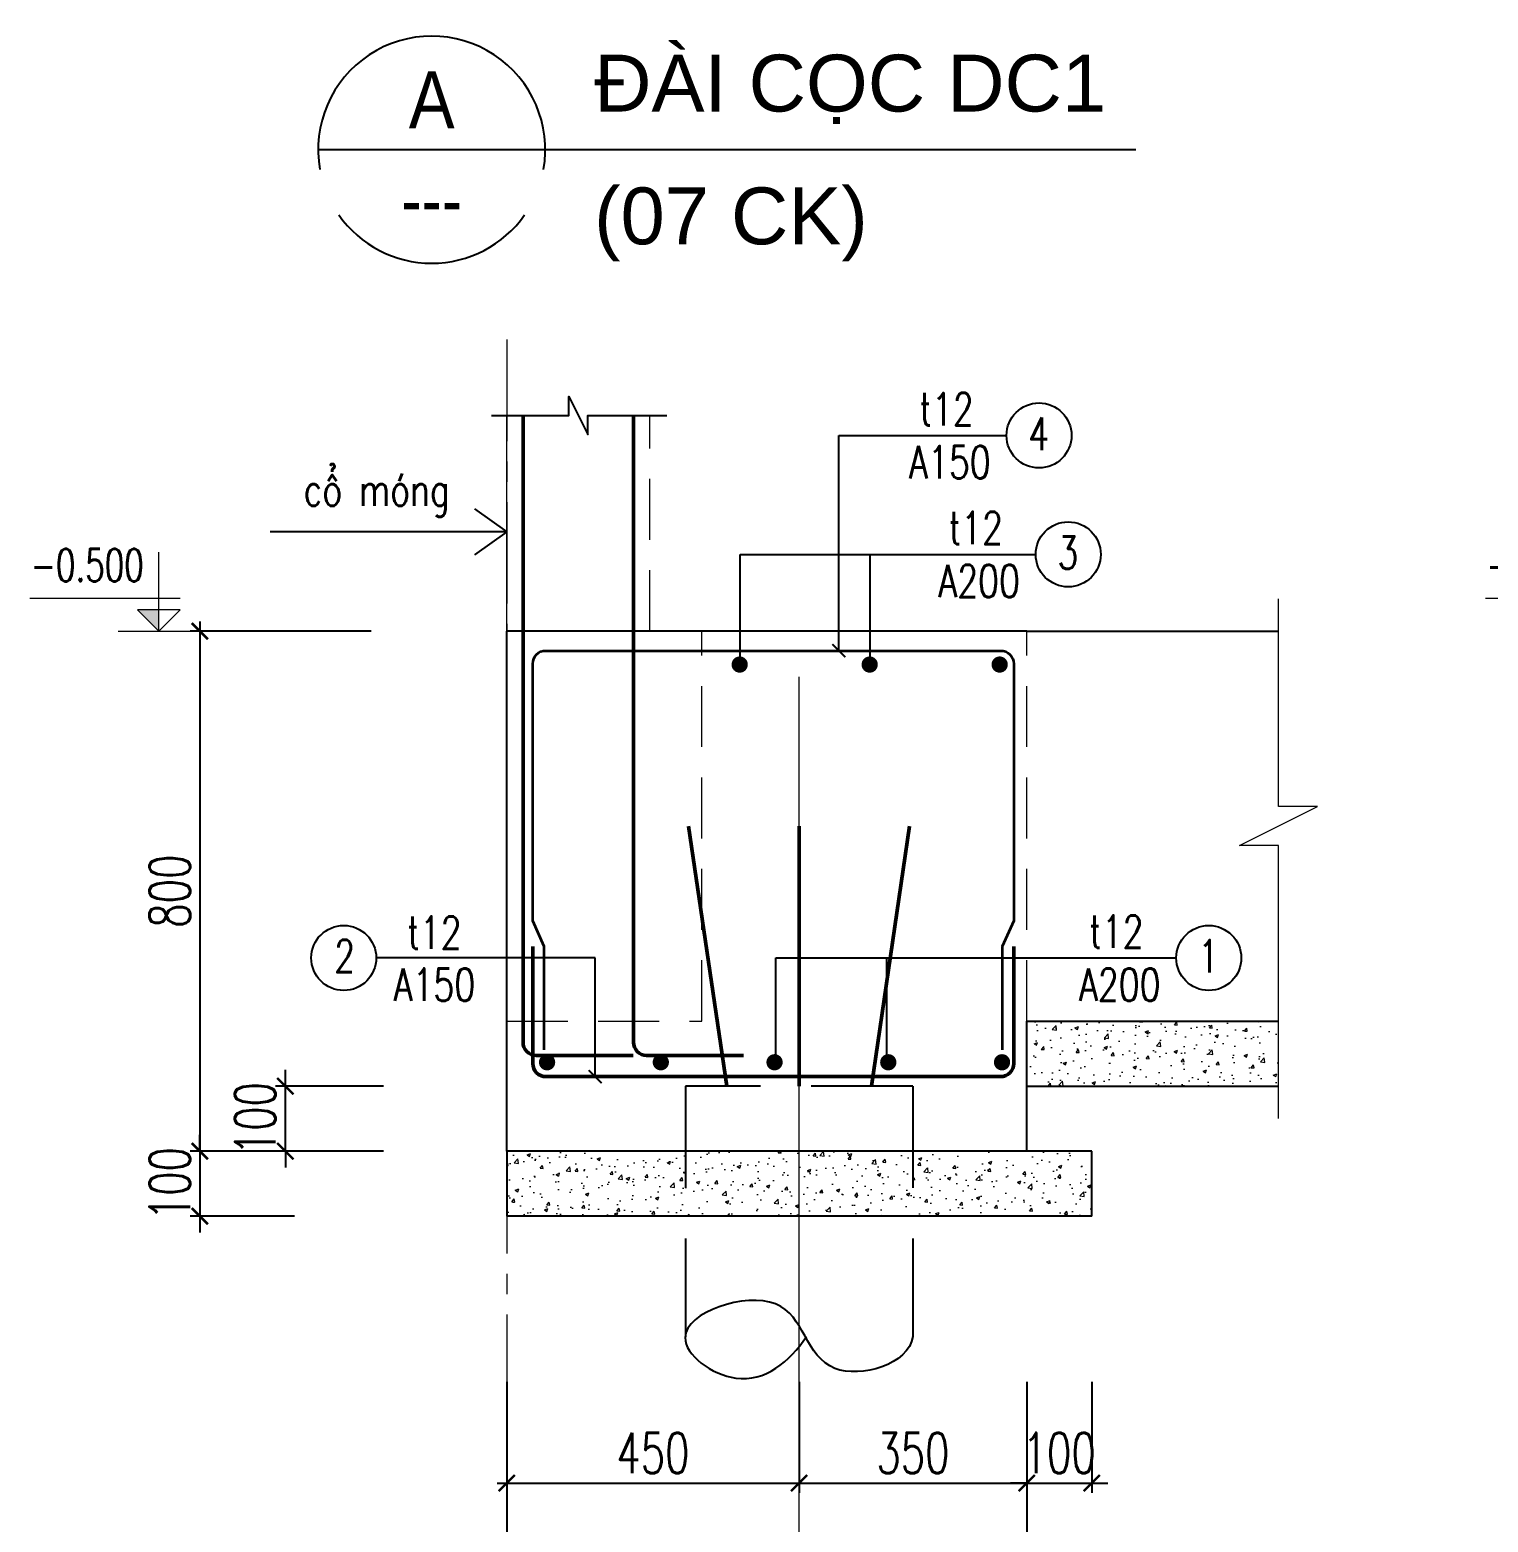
# Model space of a CAD drawing. Header units: millimetres. Extents: x -529861 to -223882, y -171969 to 61504.
# Drawn here: x -433005 to -424030, y 6194 to 15378 of the extents above; entities that cross this region are included whole.
import ezdxf
from ezdxf.enums import TextEntityAlignment as Align

# ---------------------------------------------------------------- set-up
doc = ezdxf.new("R2010")
doc.units = ezdxf.units.MM
doc.header["$LTSCALE"] = 5000
for name, pattern in [('CENTER', [2, 1.25, -0.25, 0.25, -0.25]), ('DASHDOT', [1, 0.5, -0.25, 0, -0.25]), ('HIDDEN', [0.375, 0.25, -0.125]), ('HIDDEN2', [0.1875, 0.125, -0.0625])]:
    doc.linetypes.add(name, pattern=pattern)
doc.layers.get('Defpoints').update_dxf_attribs({"color": 143})
for name, color, linetype, lineweight in [('01- Axis', 5, 'CENTER', 15), ('02- Bhatch', 8, 'Continuous', 9), ('05- Dim', 9, 'Continuous', 25), ('07- Hidden', 8, 'HIDDEN', 15), ('REBAR', 3, 'Continuous', 35), ('S- Rien', 3, 'Continuous', 50), ('S- Text', 7, 'Continuous', 25), ('S-Concrete', 4, 'Continuous', 25), ('S-Dim', 9, 'Continuous', 18), ('S-dims', 8, 'Continuous', 18), ('S-hatch', 8, 'Continuous', 5), ('S-hidden', 9, 'HIDDEN2', 25), ('s-nomal', 32, 'Continuous', 25), ('S-text', 2, 'Continuous', 20), ('S-TEXT35', 3, 'Continuous', 30)]:
    doc.layers.add(name, color=color, linetype=linetype, lineweight=lineweight)
doc.styles.add('.VnArialH', font='')
doc.styles.add('kh-cat-typical$0$General text 1', font='')
doc.styles.add('s-text', font='vnsimli.shx', dxfattribs={"width": 0.7})
doc.styles.add('S-TEXT35', font='', dxfattribs={"width": 0.9})
doc.styles.add('vnsimli', font='vnsimli.shx')
doc.styles.get('.VnArialH').set_extended_font_data('.VnArialH')
doc.styles.get('kh-cat-typical$0$General text 1').set_extended_font_data('.VnAvantH')
doc.styles.get('S-TEXT35').set_extended_font_data('.VnAvantH')
doc.dimstyles.new('1-25s', dxfattribs={"dimtxt": 250, "dimasz": 100, "dimexe": 60, "dimexo": 20, "dimgap": 60, "dimtad": 1, "dimdec": 0, "dimlfac": 0.25, "dimdsep": 46, "dimtxsty": 's-text', "dimblk1": 'ARCHTICK', "dimblk2": 'ARCHTICK', "dimsah": 1, "dimcen": 0, "dimdle": 60, "dimclrd": 256, "dimclre": 256, "dimclrt": 1, "dimadec": 0, "dimazin": 0, "dimtfac": 1, "dimtdec": 0, "dimtix": 1, "dimtmove": 1, "dimatfit": 3, "dimldrblk": 'ARCHTICK', "dimfxl": 60, "dimtolj": 1, "dimarcsym": 0})
doc.dimstyles.new('1-50', dxfattribs={"dimtxt": 200, "dimasz": 80, "dimexe": 100, "dimexo": 10, "dimgap": 60, "dimtad": 1, "dimdec": 0, "dimlfac": 0.5, "dimzin": 0, "dimdsep": 46, "dimtxsty": 's-text', "dimblk1": 'ARCHTICK', "dimblk2": 'ARCHTICK', "dimsah": 1, "dimcen": 100, "dimdle": 100, "dimclrd": 256, "dimclre": 256, "dimclrt": 4, "dimadec": 0, "dimazin": 0, "dimtfac": 0.0001, "dimtdec": 0, "dimtix": 1, "dimtmove": 1, "dimatfit": 3, "dimldrblk": 'ARCHTICK', "dimfxl": 200, "dimtolj": 1, "dimtzin": 0, "dimarcsym": 0})

# ---------------------------------------------------------------- blocks, each defined once
blk = doc.blocks.new('_ArchTick')
at = {"color": 0, "linetype": 'ByBlock', "const_width": 0.15}
blk.add_lwpolyline([(-0.5, -0.5), (0.5, 0.5)], dxfattribs=at)
blk = doc.blocks.new('*D889')
at = {"layer": '05- Dim', "lineweight": -2, "transparency": 16777216}
for p, q in [((-430903.7, 11677.6), (-432018.9, 11677.6)), ((-431958.9, 11737.6), (-431958.9, 8417.6)), ((-430903.7, 8477.6), (-432018.9, 8477.6))]:
    blk.add_line(p, q, dxfattribs=at)
at = {"layer": 'Defpoints', "color": 0, "transparency": 16777216}
for p in [(-430883.7, 11677.6), (-431958.9, 8477.6), (-430883.7, 8477.6)]:
    blk.add_point(p, dxfattribs=at)
at = {"layer": '05- Dim', "lineweight": -2, "transparency": 16777216, "xscale": 100, "yscale": 100, "zscale": 100}
for p, rotation in [((-431958.9, 11677.6), 90), ((-431958.9, 8477.6), 270)]:
    blk.add_blockref('_ArchTick', p, dxfattribs=dict(at, rotation=rotation))
at = {"layer": '05- Dim', "color": 1, "transparency": 16777216, "insert": (-432143.9, 10077.6), "char_height": 250, "attachment_point": 5, "rotation": 90, "style": 's-text'}
blk.add_mtext('\\A1;800', dxfattribs=at)
blk = doc.blocks.new('*D890')
at = {"layer": '05- Dim', "lineweight": -2, "transparency": 16777216}
for p, q in [((-431958.9, 8477.6), (-431958.9, 8577.6)), ((-431376.9, 8477.6), (-432018.9, 8477.6)), ((-431958.9, 8477.6), (-431958.9, 8077.6)), ((-431376.9, 8077.6), (-432018.9, 8077.6)), ((-431958.9, 8077.6), (-431958.9, 7977.6))]:
    blk.add_line(p, q, dxfattribs=at)
at = {"layer": 'Defpoints', "color": 0, "transparency": 16777216}
for p in [(-431356.9, 8477.6), (-431958.9, 8077.6), (-431356.9, 8077.6)]:
    blk.add_point(p, dxfattribs=at)
at = {"layer": '05- Dim', "lineweight": -2, "transparency": 16777216, "xscale": 100, "yscale": 100, "zscale": 100}
for p, rotation in [((-431958.9, 8477.6), 270), ((-431958.9, 8077.6), 90)]:
    blk.add_blockref('_ArchTick', p, dxfattribs=dict(at, rotation=rotation))
at = {"layer": '05- Dim', "color": 1, "transparency": 16777216, "insert": (-432143.9, 8277.6), "char_height": 250, "attachment_point": 5, "rotation": 90, "style": 's-text'}
blk.add_mtext('\\A1;100', dxfattribs=at)
blk = doc.blocks.new('*D891')
at = {"layer": '05- Dim', "lineweight": -2, "transparency": 16777216}
for p, q in [((-431432.6, 8877.6), (-431432.6, 8977.6)), ((-430827.7, 8877.6), (-431492.6, 8877.6)), ((-431432.6, 8477.6), (-431432.6, 8877.6)), ((-430827.7, 8477.6), (-431492.6, 8477.6)), ((-431432.6, 8477.6), (-431432.6, 8377.6))]:
    blk.add_line(p, q, dxfattribs=at)
at = {"layer": 'Defpoints', "color": 0, "transparency": 16777216}
for p in [(-431432.6, 8877.6), (-430807.7, 8877.6), (-430807.7, 8477.6)]:
    blk.add_point(p, dxfattribs=at)
at = {"layer": '05- Dim', "lineweight": -2, "transparency": 16777216, "xscale": 100, "yscale": 100, "zscale": 100}
for p, rotation in [((-431432.6, 8877.6), 270), ((-431432.6, 8477.6), 90)]:
    blk.add_blockref('_ArchTick', p, dxfattribs=dict(at, rotation=rotation))
at = {"layer": '05- Dim', "color": 1, "transparency": 16777216, "insert": (-431617.6, 8677.6), "char_height": 250, "attachment_point": 5, "rotation": 90, "style": 's-text'}
blk.add_mtext('\\A1;100', dxfattribs=at)
blk = doc.blocks.new('*D892')
at = {"layer": '05- Dim', "lineweight": -2, "transparency": 16777216}
for p, q in [((-430069.9, 7058.7), (-430069.9, 6374.8)), ((-428270.5, 7058.7), (-428270.5, 6374.8)), ((-430129.9, 6434.8), (-428210.5, 6434.8))]:
    blk.add_line(p, q, dxfattribs=at)
at = {"layer": 'Defpoints', "color": 0, "transparency": 16777216}
for p in [(-430069.9, 7078.7), (-428270.5, 7078.7), (-428270.5, 6434.8)]:
    blk.add_point(p, dxfattribs=at)
at = {"layer": '05- Dim', "lineweight": -2, "transparency": 16777216, "xscale": 100, "yscale": 100, "zscale": 100, "rotation": 180}
blk.add_blockref('_ArchTick', (-430069.9, 6434.8), dxfattribs=at)
at = {"layer": '05- Dim', "lineweight": -2, "transparency": 16777216, "xscale": 100, "yscale": 100, "zscale": 100}
blk.add_blockref('_ArchTick', (-428270.5, 6434.8), dxfattribs=at)
at = {"layer": '05- Dim', "color": 1, "transparency": 16777216, "insert": (-429170.2, 6619.8), "char_height": 250, "attachment_point": 5, "style": 's-text'}
blk.add_mtext('\\A1;450', dxfattribs=at)
blk = doc.blocks.new('D30')
for p, q in [((-700, 0), (-700, -1543.6)), ((700, 0), (-700, 0)), ((700, 0), (700, -1543.6))]:
    blk.add_line(p, q)
at = {"layer": '01- Axis', "linetype": 'DASHDOT', "ltscale": 300}
blk.add_line((0, -3073.2), (0, 2519.7), dxfattribs=at)
at = {"layer": '05- Dim'}
blk.add_open_spline([(700, -1540.8), (674, -1714.9), (43.1, -1893.1), (29.9, -1148.2), (-948, -1472.4), (-338, -1925.1), (-56.1, -1696.7), (44.9, -1540.8)], degree=3, knots=[0, 0, 0, 0, 377.304511, 807.210925, 1248.538509, 1547.365408, 1908.554203, 1908.554203, 1908.554203, 1908.554203], dxfattribs=at)
at = {"layer": 'S- Rien', "linetype": 'HIDDEN', "ltscale": 800}
for p, q in [((-445.4, 0), (-679.9, 1600)), ((0, 0), (0, 1600)), ((445.4, 0), (679.9, 1600))]:
    blk.add_line(p, q, dxfattribs=at)
blk = doc.blocks.new('cao do')
blk.add_hatch(color=256).paths.add_polyline_path([(149, 149), (0, 149), (0, 0)])
for p, q in [((0, 0), (0, 553)), ((-149, 229), (904, 229)), ((0, 0), (-149, 149)), ((-149, 149), (149, 149)), ((0, 0), (149, 149)), ((286, 0), (-286, 0))]:
    blk.add_line(p, q)
at = {"layer": 'S-text', "width": 0.7}
for tag, height, style, p in [('LEVER3', 200, 's-text', (490, 1059)), ('LEVER2', 200, 's-text', (491, 728)), ('LEVER1', 228, 'vnsimli', (502, 348))]:
    blk.add_attdef(tag, text='', height=height, dxfattribs=dict(at, style=style)).set_placement(p, align=Align.CENTER)
blk = doc.blocks.new('*U875')
for p, q in [((-6.977, 0), (6.977, 0)), ((0, 0), (43.253, 0))]:
    blk.add_line(p, q)
blk.add_ellipse((0, 0), major_axis=(6.977, 0.005), ratio=1, start_param=-0.176637, end_param=3.316767)
at = {"color": 0}
blk.add_ellipse((0, 0), major_axis=(-6.977, 0.002), ratio=1, start_param=0.612827, end_param=2.529211, dxfattribs=at)
at = {"layer": 'S-TEXT35', "style": '.VnArialH'}
for tag, p in [('VIET_NAME', (16.424, 2.329)), ('ENGLISH_NAME', (16.424, -5.829))]:
    blk.add_attdef(tag, p, '', height=3.5, dxfattribs=at)
at = {"layer": 'S-TEXT35', "style": 'S-TEXT35', "width": 0.9}
for tag, p in [('VIEW-NUMBER', (0, 1.445)), ('SHEET_NUMBER', (0, -4.889))]:
    blk.add_attdef(tag, text='', height=3.5, dxfattribs=at).set_placement(p, align=Align.CENTER)
blk = doc.blocks.new('*D909')
at = {"layer": '05- Dim', "linetype": 'ByBlock', "lineweight": -2, "ltscale": 1500, "transparency": 16777216}
for p, q in [((-428270.5, 7058.7), (-428270.5, 6374.8)), ((-426869.9, 7058.7), (-426869.9, 6374.8)), ((-428330.5, 6434.8), (-426809.9, 6434.8))]:
    blk.add_line(p, q, dxfattribs=at)
at = {"layer": 'Defpoints', "color": 0, "linetype": 'ByBlock', "ltscale": 1500, "transparency": 16777216}
for p in [(-428270.5, 7078.7), (-426869.9, 7078.7), (-426869.9, 6434.8)]:
    blk.add_point(p, dxfattribs=at)
at = {"layer": '05- Dim', "linetype": 'ByBlock', "lineweight": -2, "ltscale": 1500, "transparency": 16777216, "xscale": 100, "yscale": 100, "zscale": 100, "rotation": 180}
blk.add_blockref('_ArchTick', (-428270.5, 6434.8), dxfattribs=at)
at = {"layer": '05- Dim', "linetype": 'ByBlock', "lineweight": -2, "ltscale": 1500, "transparency": 16777216, "xscale": 100, "yscale": 100, "zscale": 100}
blk.add_blockref('_ArchTick', (-426869.9, 6434.8), dxfattribs=at)
at = {"layer": '05- Dim', "color": 1, "linetype": 'ByBlock', "ltscale": 1500, "transparency": 16777216, "insert": (-427570.2, 6619.8), "char_height": 250, "attachment_point": 5, "style": 's-text'}
blk.add_mtext('\\A1;350', dxfattribs=at)
blk = doc.blocks.new('*D913')
at = {"layer": '05- Dim', "linetype": 'ByBlock', "lineweight": -2, "ltscale": 1500, "transparency": 16777216}
for p, q in [((-426869.9, 7058.7), (-426869.9, 6374.8)), ((-426469.9, 7058.7), (-426469.9, 6374.8)), ((-426869.9, 6434.8), (-426969.9, 6434.8)), ((-426869.9, 6434.8), (-426469.9, 6434.8)), ((-426469.9, 6434.8), (-426369.9, 6434.8))]:
    blk.add_line(p, q, dxfattribs=at)
at = {"layer": 'Defpoints', "color": 0, "linetype": 'ByBlock', "ltscale": 1500, "transparency": 16777216}
for p in [(-426869.9, 7078.7), (-426469.9, 7078.7), (-426469.9, 6434.8)]:
    blk.add_point(p, dxfattribs=at)
at = {"layer": '05- Dim', "linetype": 'ByBlock', "lineweight": -2, "ltscale": 1500, "transparency": 16777216, "xscale": 100, "yscale": 100, "zscale": 100}
blk.add_blockref('_ArchTick', (-426869.9, 6434.8), dxfattribs=at)
at = {"layer": '05- Dim', "linetype": 'ByBlock', "lineweight": -2, "ltscale": 1500, "transparency": 16777216, "xscale": 100, "yscale": 100, "zscale": 100, "rotation": 180}
blk.add_blockref('_ArchTick', (-426469.9, 6434.8), dxfattribs=at)
at = {"layer": '05- Dim', "color": 1, "linetype": 'ByBlock', "ltscale": 1500, "transparency": 16777216, "insert": (-426669.9, 6619.8), "char_height": 250, "attachment_point": 5, "style": 's-text'}
blk.add_mtext('\\A1;100', dxfattribs=at)
blk = doc.blocks.new('*D914')
at = {"layer": '05- Dim', "linetype": 'ByBlock', "lineweight": -2, "ltscale": 1500, "transparency": 16777216}
for p, q in [((-430069.9, 7058.7), (-430069.9, 5613)), ((-426869.9, 7058.7), (-426869.9, 5613)), ((-430129.9, 5673), (-426809.9, 5673))]:
    blk.add_line(p, q, dxfattribs=at)
at = {"layer": 'Defpoints', "color": 0, "linetype": 'ByBlock', "ltscale": 1500, "transparency": 16777216}
for p in [(-430069.9, 7078.7), (-426869.9, 7078.7), (-426869.9, 5673)]:
    blk.add_point(p, dxfattribs=at)
at = {"layer": '05- Dim', "linetype": 'ByBlock', "lineweight": -2, "ltscale": 1500, "transparency": 16777216, "xscale": 100, "yscale": 100, "zscale": 100, "rotation": 180}
blk.add_blockref('_ArchTick', (-430069.9, 5673), dxfattribs=at)
at = {"layer": '05- Dim', "linetype": 'ByBlock', "lineweight": -2, "ltscale": 1500, "transparency": 16777216, "xscale": 100, "yscale": 100, "zscale": 100}
blk.add_blockref('_ArchTick', (-426869.9, 5673), dxfattribs=at)
at = {"layer": '05- Dim', "color": 1, "linetype": 'ByBlock', "ltscale": 1500, "transparency": 16777216, "insert": (-428469.9, 5858), "char_height": 250, "attachment_point": 5, "style": 's-text'}
blk.add_mtext('\\A1;800', dxfattribs=at)
blk = doc.blocks.new('*U1651')
at = {"layer": 'S- Rien', "const_width": 50}
blk.add_lwpolyline([(25, 0, -1), (-25, 0, -1)], format="xyb", close=True, dxfattribs=at)
blk = doc.blocks.new('*U1652')
at = {"layer": 'S-dims', "color": 0, "linetype": 'ByBlock', "lineweight": -2, "transparency": 16777216}
for p in [(0, 0), (700, 0), (1400, 0), (2100, 0), (2800, 0)]:
    blk.add_blockref('*U1651', p, dxfattribs=at)
blk = doc.blocks.new('*U1653')
at = {"layer": 'S- Rien', "const_width": 50}
blk.add_lwpolyline([(25, 0, -1), (-25, 0, -1)], format="xyb", close=True, dxfattribs=at)
blk = doc.blocks.new('*U1654')
at = {"layer": 'S-dims', "color": 0, "linetype": 'ByBlock', "lineweight": -2, "transparency": 16777216}
for p in [(0, 0), (800, 0), (1600, 0)]:
    blk.add_blockref('*U1653', p, dxfattribs=at)

msp = doc.modelspace()

# ---------------------------------------------------------------- hatches: boundary and pattern name
at = {"layer": 'S-hatch'}
h = msp.add_hatch(dxfattribs=at)
h.set_pattern_fill('AR-CONC', color=256, scale=30)
h.set_pattern_definition([(50, (-818957.45, 132443.35), (215.178055, -18.82564), [22.5, -247.5]), (355, (-818957.45, 132443.35), (-41.6254, 225.65764), [18, -198]), (100.451444, (-818939.52, 132441.78), (173.55265, 206.832), [19.12206, -210.34263]), (46.1842, (-818957.45, 132503.35), (320.1724, -49.65578), [33.75, -371.25]), (96.635635, (-818930.77, 132499.2), (280.39858, 292.23558), [28.6831, -315.51413]), (351.18416, (-818957.45, 132503.35), (280.39858, 292.23558), [27, -297]), (21, (-818927.45, 132488.35), (179.072116, -120.78567), [22.5, -247.5]), (326, (-818927.45, 132488.35), (72.9946, 217.54501), [18, -198]), (71.451445, (-818912.52, 132478.28), (252.06671, 96.75935), [19.12206, -210.34263]), (37.5, (-818957.45, 132443.345), (3.647957, 99.868156), [0, -195.6, 0, -201, 0, -198.75]), (7.5, (-818957.45, 132443.35), (78.92086, 118.323514), [0, -114.6, 0, -191.1, 0, -75.75]), (327.5, (-819024.35, 132443.345), (160.146731, -6.766462), [0, -75, 0, -234, 0, -310.5]), (317.5, (-819054.35, 132443.35), (174.95585, 30.031495), [0, -97.5, 0, -155.4, 0, -220.5])])
h.paths.add_polyline_path([(-425320.27, 9277.65), (-426869.88, 9277.65), (-426869.88, 8877.65), (-425320.27, 8877.65)])
h = msp.add_hatch(dxfattribs=at)
h.set_pattern_fill('AR-CONC', color=256, scale=30)
h.set_pattern_definition([(50, (-324500.94, 28238.66), (215.17805, -18.82564), [22.5, -247.5]), (355, (-324500.94, 28238.66), (-41.6254, 225.65764), [18, -198]), (100.45144, (-324483.01, 28237.1), (173.55265, 206.832), [19.12206, -210.34263]), (46.1842, (-324500.94, 28298.66), (320.1724, -49.6558), [33.75, -371.25]), (96.63564, (-324474.26, 28294.52), (280.3986, 292.2356), [28.6831, -315.5141]), (351.18416, (-324500.94, 28298.66), (280.3986, 292.2356), [27, -297]), (21, (-324470.94, 28283.66), (179.07212, -120.78567), [22.5, -247.5]), (326, (-324470.94, 28283.66), (72.9946, 217.545), [18, -198]), (71.45144, (-324456.02, 28273.6), (252.0667, 96.75935), [19.12206, -210.34263]), (37.5, (-324500.944, 28238.66), (3.647957, 99.868156), [0, -195.6, 0, -201, 0, -198.75]), (7.5, (-324500.94, 28238.66), (78.92086, 118.32351), [0, -114.6, 0, -191.1, 0, -75.75]), (327.5, (-324567.844, 28238.66), (160.14673, -6.76646), [0, -75, 0, -234, 0, -310.5]), (317.5, (-324597.84, 28238.66), (174.95585, 30.0315), [0, -97.5, 0, -155.4, 0, -220.5])])
h.paths.add_polyline_path([(-430069.88, 8477.65), (-430069.88, 8077.65)], flags=17)
h.paths.add_polyline_path([(-430069.88, 8477.65), (-430069.88, 8077.65)], flags=17)
h.paths.add_polyline_path([(-428869.88, 8477.65), (-430069.88, 8477.65), (-430069.88, 8077.65), (-428869.88, 8077.65)])
h.paths.add_polyline_path([(-427669.88, 8477.65), (-428869.88, 8477.65), (-428869.88, 8077.65), (-427669.88, 8077.65)])
h.paths.add_polyline_path([(-426869.88, 8477.65), (-427669.88, 8477.65), (-427669.88, 8077.65), (-426869.88, 8077.65)])
h.paths.add_polyline_path([(-426469.88, 8077.65), (-426469.88, 8477.65), (-426869.88, 8477.65), (-426869.88, 8077.65)])

# ---------------------------------------------------------------- linework, layer by layer
at = {"layer": '01- Axis', "ltscale": 0.1}
msp.add_line((-430069.88, 13471.99, 0), (-430069.88, 6510.9, 0), dxfattribs=at)
at = {"layer": '02- Bhatch', "elevation": 0}
msp.add_lwpolyline([(-425320.27, 8677.65), (-425320.27, 10357.65), (-425560.27, 10357.65), (-425080.27, 10597.65), (-425320.27, 10597.65), (-425320.27, 11877.65)], dxfattribs=at)
at = {"layer": '05- Dim', "ltscale": 0.2}
for p, q in [((-428633.1, 11491.27, 0), (-428633.1, 12150.39, 0)), ((-428633.1, 12150.39, 0), (-426814.3, 12150.39, 0)), ((-427832.83, 11491.27, 0), (-427832.83, 12150.39, 0)), ((-428414.19, 9007.22, 0), (-428414.19, 9666.35, 0)), ((-428414.19, 9666.35, 0), (-425949.1, 9666.35, 0)), ((-427731.29, 9007.22, 0), (-427731.29, 9666.35, 0))]:
    msp.add_line(p, q, dxfattribs=at)
at = {"layer": '05- Dim', "elevation": 0}
msp.add_lwpolyline([(-430163.42, 13005.37), (-429688.55, 13005.37), (-429688.55, 13122.71), (-429571.21, 12888.04), (-429571.21, 13005.37), (-429085.43, 13005.37)], dxfattribs=at)
at = {"layer": '05- Dim', "ltscale": 0.5}
for centre in [(-426794.1, 12882.03, 0), (-426614.3, 12150.39, 0), (-431073.35, 9666.35, 0), (-425749.1, 9666.35, 0)]:
    msp.add_circle(centre, 200, dxfattribs=at)
at = {"layer": '07- Hidden', "ltscale": 2000}
msp.add_line((-430069.88, 11677.65, 0), (-430069.88, 13005.37, 0), dxfattribs=at)
at = {"layer": '07- Hidden', "ltscale": 0.3}
for p, q in [((-429189.88, 11677.65, 0), (-429189.88, 13005.37, 0)), ((-426869.88, 9277.65, 0), (-426869.88, 11677.65, 0))]:
    msp.add_line(p, q, dxfattribs=at)
at = {"layer": '07- Hidden', "ltscale": 0.3, "elevation": 0}
msp.add_lwpolyline([(-430069.88, 9277.65), (-428869.88, 9277.65), (-428869.88, 11677.65), (-430069.88, 11677.65)], close=True, dxfattribs=at)
at = {"layer": 'REBAR', "elevation": 0}
msp.add_lwpolyline([(-429839.76, 9100.89), (-429839.76, 9736.21), (-429909.88, 9895.82), (-429909.88, 11477.65, -0.4142136), (-429829.88, 11557.65), (-427029.88, 11557.65, -0.4142136), (-426949.88, 11477.65), (-426949.88, 9895.82), (-427020.01, 9736.21), (-427020.01, 9100.89)], format="xyb", dxfattribs=at)
at = {"layer": 'S- Rien', "elevation": 0}
for points in [[(-429291.9, 9067.19), (-429889.88, 9067.19, -0.4142136), (-429969.88, 9147.19), (-429969.88, 13005.37)], [(-428611.9, 9067.19), (-429209.88, 9067.19, -0.4142136), (-429289.88, 9147.19), (-429289.88, 13005.37)], [(-426949.88, 9736.21), (-426949.88, 9016.21, -0.4142136), (-427029.88, 8936.21), (-429829.88, 8936.21, -0.4142136), (-429909.88, 9016.21), (-429909.88, 9736.21)]]:
    msp.add_lwpolyline(points, format="xyb", dxfattribs=at)
at = {"layer": 'S-Concrete'}
for p, q in [((-430069.88, 8477.65, 0), (-430069.88, 11677.65, 0)), ((-426869.88, 11677.65, 0), (-430069.88, 11677.65, 0)), ((-426869.88, 11677.65, 0), (-425320.27, 11677.65, 0)), ((-426869.88, 8477.65, 0), (-426869.88, 9277.65, 0)), ((-426869.88, 8477.65, 0), (-426869.88, 9277.65, 0)), ((-426869.88, 9277.65, 0), (-425320.27, 9277.65, 0)), ((-426869.88, 8477.65, 0), (-430069.88, 8477.65, 0))]:
    msp.add_line(p, q, dxfattribs=at)
at = {"layer": 's-nomal'}
for p, q in [((-426869.88, 8877.65, 0), (-425320.27, 8877.65, 0)), ((-430069.88, 8477.65, 0), (-430069.88, 8077.65, 0)), ((-426469.88, 8477.65, 0), (-426869.88, 8477.65, 0)), ((-426469.88, 8077.65, 0), (-426469.88, 8477.65, 0)), ((-426469.88, 8077.65, 0), (-430069.88, 8077.65, 0))]:
    msp.add_line(p, q, dxfattribs=at)

# ---------------------------------------------------------------- block references
ref = msp.add_blockref('*U875', (-430531.8, 14641.01, 0), dxfattribs=dict(xscale=100.1908396946546, yscale=100.1908396946546, zscale=100.1908396946546))
ref.add_attrib('SHEET_NUMBER', '---', dxfattribs={"layer": 'S-TEXT35', "height": 350.668, "style": 'kh-cat-typical$0$General text 1', "width": 0.8}).set_placement((-430531.8, 14157.91, 0), align=Align.CENTER)
ref.add_attrib('VIEW-NUMBER', 'a', dxfattribs={"layer": 'S-TEXT35', "height": 350.67, "style": 'S-TEXT35', "width": 0.9}).set_placement((-430531.8, 14772.76, 0), align=Align.CENTER)
ref.add_attrib('ENGLISH_NAME', '(07 CK)', (-429532.23, 14058.41, 0), dxfattribs={"layer": 'S-TEXT35', "height": 350, "style": '.VnArialH'})
ref.add_attrib('VIET_NAME', '®µi cäc dc1', (-429532.23, 14875.69, 0), dxfattribs={"layer": 'S-TEXT35', "height": 350, "style": '.VnArialH'})
at = {"layer": 'S-Dim'}
ref = msp.add_blockref('cao do', (-432210.61, 11677.65, 0), dxfattribs=dict(at, xscale=-0.8791208791208792, yscale=0.8791208791208792, zscale=0.8791208791208792))
ref.add_attrib('LEVER1', '-0.500', dxfattribs={"layer": 'S-text', "height": 200, "style": 'vnsimli', "width": 0.7}).set_placement((-432652.05, 11984.02, 0), align=Align.CENTER)
ref = msp.add_blockref('cao do', (-423251.84, 11677.65, 0), dxfattribs=dict(at, xscale=-0.8791208791208792, yscale=0.8791208791208792, zscale=0.8791208791208792))
ref.add_attrib('LEVER1', '-0.500', dxfattribs={"layer": 'S-text', "height": 200, "style": 'vnsimli', "width": 0.7}).set_placement((-423693.27, 11984.02, 0), align=Align.CENTER)
at = {"layer": 'S-dims', "linetype": 'ByBlock'}
for name, p in [('*U1654', (-428636.23, 11472.16, 0)), ('*U1652', (-429821.78, 9024.53, 0))]:
    msp.add_blockref(name, p, dxfattribs=at)
at = {"layer": 'S-hidden'}
msp.add_blockref('D30', (-428270.45, 8877.65, 0), dxfattribs=at)

# ---------------------------------------------------------------- texts
at = {"layer": 'S- Text', "style": 's-text', "width": 0.75}
for s, p in [('t12', (-427363, 13043.82, 0)), ('4', (-426795.88, 12892.56, 0)), ('A150', (-427342.08, 12717.92, 0)), ('cæ mãng', (-430870.36, 12543.66, 0)), ('t12', (-427183.19, 12312.18, 0)), ('3', (-426616.08, 12160.92, 0)), ('A200', (-427162.27, 11986.28, 0)), ('t12', (-430515.2, 9822.1, 0)), ('t12', (-426317.99, 9828.13, 0)), ('2', (-431067.66, 9678.62, 0)), ('1', (-425750.88, 9676.88, 0)), ('A150', (-430514.86, 9502.23, 0)), ('A200', (-426297.07, 9502.23, 0))]:
    msp.add_text(s, height=200, dxfattribs=at).set_placement(p, align=Align.MIDDLE)

# ---------------------------------------------------------------- dimensions: what is measured, and where the dimension line sits
at = {"layer": '05- Dim'}
for base, p1, p2, picture, middle in [((-431958.93, 8477.65, 0), (-430883.72, 11677.65, 0), (-430883.72, 8477.65, 0), '*D889', (-432143.93, 10077.65, 0)), ((-431432.56, 8877.65, 0), (-430807.74, 8477.65, 0), (-430807.74, 8877.65, 0), '*D891', (-431617.56, 8677.65, 0)), ((-431958.93, 8077.65, 0), (-431356.86, 8477.65, 0), (-431356.86, 8077.65, 0), '*D890', (-432143.93, 8277.65, 0))]:
    dim = msp.add_linear_dim(base=base, p1=p1, p2=p2, angle=90, dimstyle='1-25s', dxfattribs=at)
    dim.commit()
    dim.dimension.update_dxf_attribs({"geometry": picture, "text_midpoint": middle})
dim = msp.add_linear_dim(base=(-428270.45, 6434.8, 0), p1=(-430069.88, 7078.66, 0), p2=(-428270.45, 7078.66, 0), dimstyle='1-25s', dxfattribs=at)
dim.commit()
dim.dimension.update_dxf_attribs({"geometry": '*D892', "text_midpoint": (-429170.17, 6619.8, 0)})
at = {"layer": '05- Dim', "linetype": 'ByBlock', "ltscale": 1500}
for base, p1, p2, picture, middle in [((-426869.88, 5672.98, 0), (-430069.88, 7078.66, 0), (-426869.88, 7078.66, 0), '*D914', (-428469.88, 5857.98, 0)), ((-426869.88, 6434.8, 0), (-428270.45, 7078.66, 0), (-426869.88, 7078.66, 0), '*D909', (-427570.17, 6619.8, 0)), ((-426469.88, 6434.8, 0), (-426869.88, 7078.66, 0), (-426469.88, 7078.66, 0), '*D913', (-426669.88, 6619.8, 0))]:
    dim = msp.add_linear_dim(base=base, p1=p1, p2=p2, dimstyle='1-25s', dxfattribs=at)
    dim.commit()
    dim.dimension.update_dxf_attribs({"geometry": picture, "text_midpoint": middle})

# ---------------------------------------------------------------- leaders
at = {"layer": '05- Dim'}
for points, dimstyle, override in [([(-428025.5, 11557.65, 0), (-428025.5, 12882.03, 0), (-426994.1, 12882.03, 0)], '1-50', {"dimtad": 0}), ([(-430069.05, 12288.12, 0), (-431526.13, 12288.12, 0)], '1-25s', {"dimasz": 200, "dimgap": 80, "dimtad": 0, "dimldrblk": 'Open90'}), ([(-429525.76, 8936.21, 0), (-429525.76, 9666.35, 0), (-430873.35, 9666.35, 0)], '1-50', {"dimgap": 60, "dimtad": 0})]:
    msp.add_leader(points, dimstyle=dimstyle, override=override, dxfattribs=at)

doc.saveas('drawing.dxf')
